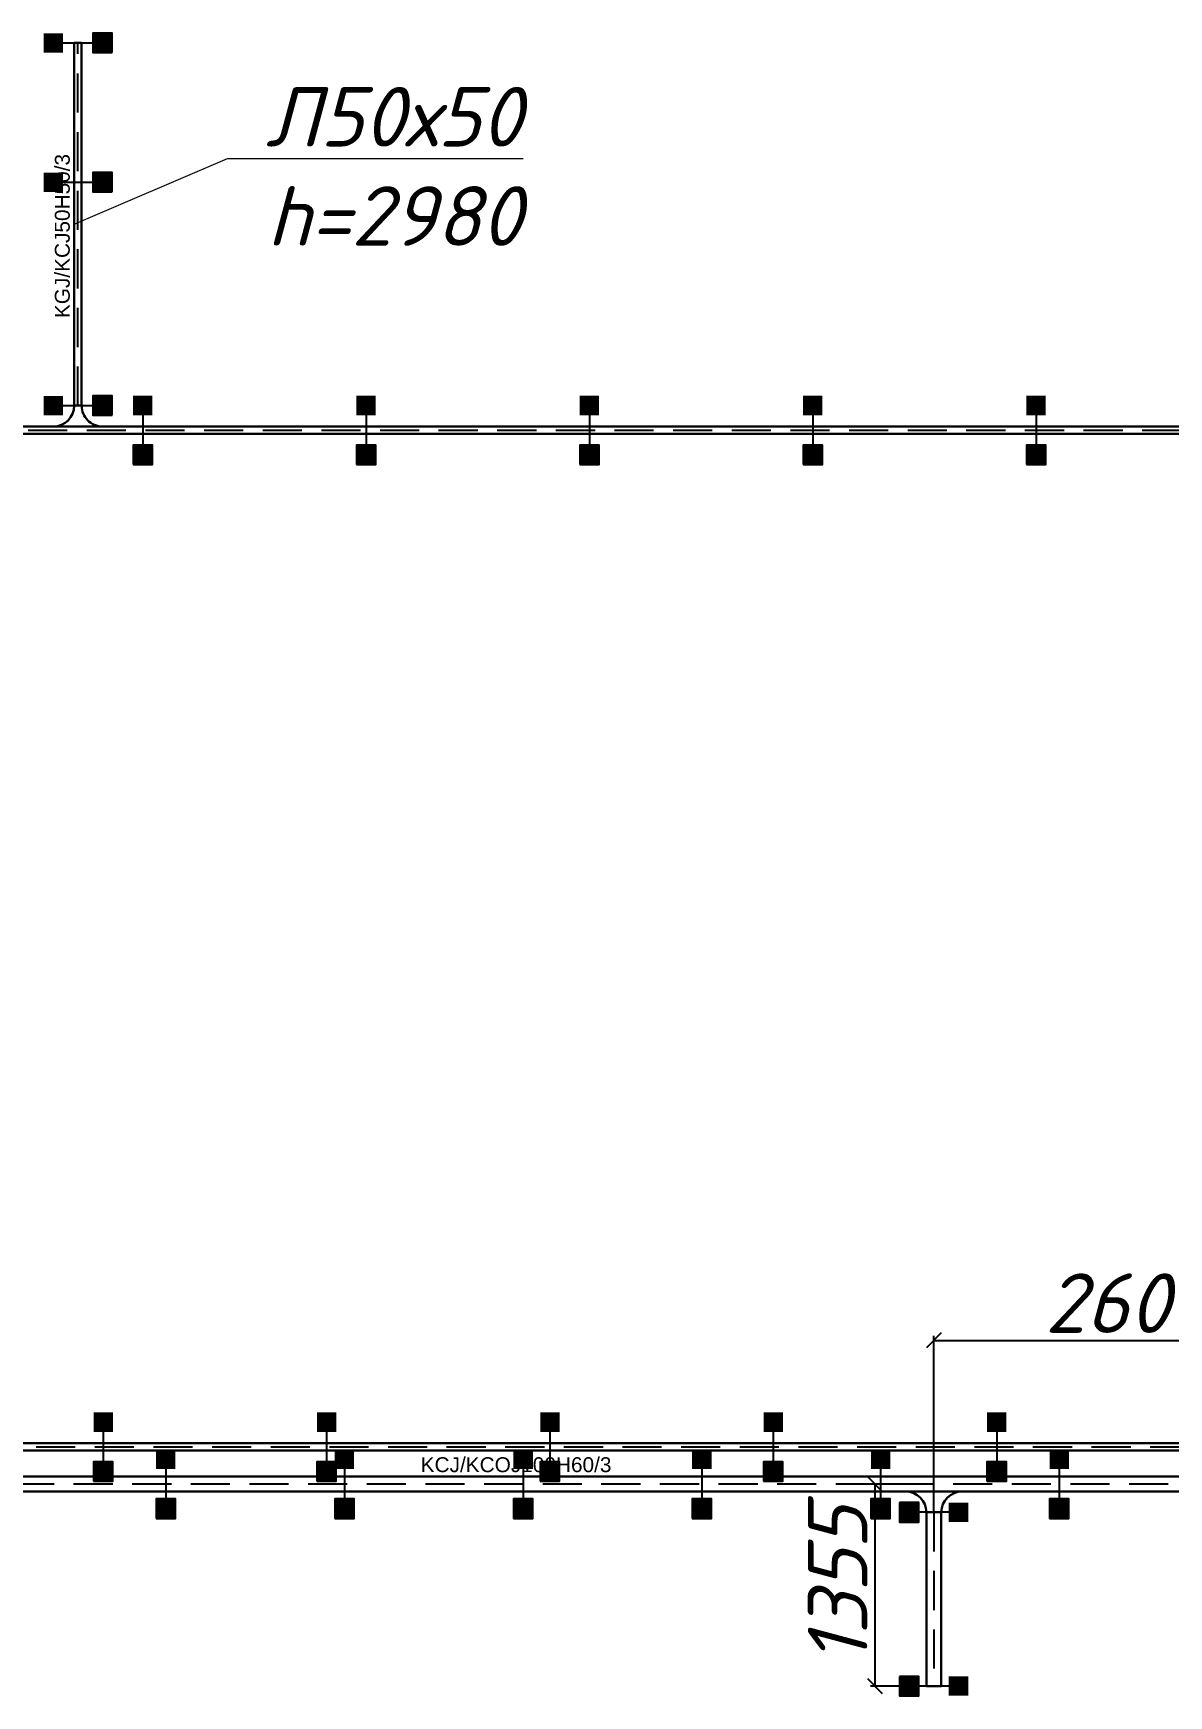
# Model space of a CAD drawing. Extents: x 221643 to 289394, y 86804 to 109436.
# Drawn here: x 226923 to 227686, y 90924 to 92041 of the extents above; entities that cross this region are included whole.
import ezdxf
from ezdxf import colors
from ezdxf.entities.mleader import LeaderData, LeaderLine
from ezdxf.math import Vec2, Vec3

# ---------------------------------------------------------------- set-up
doc = ezdxf.new("R2010")
doc.units = 0
doc.linetypes.add('DASHED2', pattern=[0.375, 0.25, -0.125])
doc.layers.get('Defpoints').update_dxf_attribs({"color": 140})
doc.layers.add('BAKS_opis', color=7, linetype='Continuous')
doc.layers.add("E_Прив'язки", color=24, linetype='Continuous')
for name, color, linetype, lineweight in [('E_Лотки', 5, 'Continuous', 30), ('E_Лотки_аварійні', 1, 'Continuous', 30), ('E_Позначення', 7, 'Continuous', 15)]:
    doc.layers.add(name, color=color, linetype=linetype, lineweight=lineweight)
doc.layers.add('E_Лотки_опори_опуски', color=2, linetype='Continuous', plot=False)
doc.styles.add('GOST 2.304', font='isocpeui.ttf')
doc.styles.add('ROMANS', font='ROMANS')
doc.styles.get("Standard").update_dxf_attribs({"font": 'arial.ttf'})
doc.styles.add('ГОСТ 2.304', font='isocpeui.ttf')
doc.dimstyles.new('1to10', dxfattribs={"dimtxt": 40, "dimasz": 10, "dimexe": 3, "dimexo": 0, "dimgap": 5, "dimtad": 1, "dimdec": 0, "dimlfac": 10, "dimrnd": 5, "dimtxsty": 'GOST 2.304', "dimblk": 'OBLIQUE', "dimcen": 2.5, "dimadec": 0, "dimazin": 0, "dimtfac": 1, "dimtdec": 0, "dimtmove": 0, "dimatfit": 3, "dimfxl": 1, "dimarcsym": 0})

# ---------------------------------------------------------------- blocks, each defined once
blk = doc.blocks.new('A$C3C5B6495')
at = {"linetype": 'Continuous'}
for p, q in [((0, 33), (0, 0)), ((14, 19), (14, 14))]:
    blk.add_line(p, q, dxfattribs=at)
for centre, start, end in [((14, 33), 180, 270), ((14, 0), 90, 180)]:
    blk.add_arc(centre, 14, start, end, dxfattribs=at)
blk = doc.blocks.new('TKD___50')
blk.add_blockref('A$C3C5B6495', (0, -16.5))
blk = doc.blocks.new('A$C4863500E')
at = {"linetype": 'Continuous'}
for p, q in [((380, 140), (0, 140)), ((240, 0), (140, 0))]:
    blk.add_line(p, q, dxfattribs=at)
for centre, start, end in [((0, 0), 0, 90), ((380, 0), 90, 180)]:
    blk.add_arc(centre, 140, start, end, dxfattribs=at)
blk = doc.blocks.new('TKD___100')
at = {"xscale": 0.1, "yscale": 0.1, "zscale": 0.1}
blk.add_blockref('A$C4863500E', (-19, -14), dxfattribs=at)
at = {"style": 'ROMANS', "flags": 9}
for tag, p in [('SYMBOL', (4.9, 15)), ('ID', (4.9, 14.7)), ('NAME', (4.9, 14.4)), ('TYP', (4.9, 14)), ('LENGTH', (4.9, 13.7)), ('ATT_1', (4.9, 13.4)), ('ATT_2', (4.9, 13)), ('ATT_3', (4.9, 12.7)), ('ATT_4', (4.9, 12.3)), ('ATT_5', (4.9, 11.9)), ('LUSTRO', (4.9, 11.6)), ('P1', (4.9, 11.2)), ('P2', (4.9, 10.9)), ('AN', (4.9, 10.6))]:
    blk.add_attdef(tag, p, '', height=0.3, dxfattribs=at)
blk = doc.blocks.new('BAKS_1526')
at = {"layer": 'BAKS_opis', "linetype": 'DASHED2', "ltscale": 105}
blk.add_line((0, 0), (3602.6, 0), dxfattribs=at)
at = {"layer": 'E_Лотки'}
for points in [[(0, -2.5), (3602.6, -2.5), (3602.6, 2.5), (0, 2.5)], [(0, 2.5), (3602.6, 2.5), (3602.6, -2.5), (0, -2.5)], [(0, 2.5), (3602.6, 2.5), (3602.6, 2.5), (0, 2.5)], [(0, -2.5), (3602.6, -2.5), (3602.6, -2.5), (0, -2.5)]]:
    blk.add_3dface(points, dxfattribs=at)
at = {"flags": 1}
for tag, p in [('ID', (0, 2.5)), ('LENGTH', (0, 0)), ('ATT_1', (3602.6, 0)), ('ATT_2', (3602.6, 0)), ('ATT_3', (3602.6, 0)), ('ATT_4', (3602.6, 0)), ('ATT_5', (3602.6, 0)), ('AN', (3602.6, 0)), ('TYP', (3602.6, 0)), ('NAME', (3602.6, 0)), ('P1X', (3602.6, 0)), ('P2X', (3602.6, 0)), ('P1Y', (3602.6, 0)), ('P2Y', (3602.6, 0)), ('LUSTRO', (3602.6, 0))]:
    blk.add_attdef(tag, p, '', height=2.5, dxfattribs=at)
at = {"layer": 'BAKS_opis'}
blk.add_attdef('SYMBOL', (1738.3, 5.5), '', height=10, dxfattribs=at)
blk = doc.blocks.new('BAKS_1527')
at = {"layer": 'BAKS_opis', "linetype": 'DASHED2', "ltscale": 105}
blk.add_line((0, 0), (0, 243.604506), dxfattribs=at)
at = {"layer": 'E_Лотки'}
for points in [[(2.5, 0), (2.5, 243.604506), (-2.5, 243.604506), (-2.5, 0)], [(-2.5, 0), (-2.5, 243.604506), (2.5, 243.604506), (2.5, 0)], [(-2.5, 0), (-2.5, 243.604506), (-2.5, 243.604506), (-2.5, 0)], [(2.5, 0), (2.5, 243.604506), (2.5, 243.604506), (2.5, 0)]]:
    blk.add_3dface(points, dxfattribs=at)
at = {"flags": 1}
for tag, p in [('ATT_2', (0, 243.604506)), ('ATT_3', (0, 243.604506)), ('ATT_1', (0, 243.604506)), ('ATT_4', (0, 243.604506)), ('ATT_5', (0, 243.604506)), ('AN', (0, 243.604506)), ('TYP', (0, 243.604506)), ('P2X', (0, 243.604506)), ('P2Y', (0, 243.604506)), ('LUSTRO', (0, 243.604506)), ('NAME', (0, 243.604506)), ('P1X', (0, 243.604506)), ('P1Y', (0, 243.604506)), ('ID', (-2.5, 0)), ('LENGTH', (0, 0))]:
    blk.add_attdef(tag, p, '', height=2.5, dxfattribs=at)
at = {"layer": 'BAKS_opis'}
blk.add_attdef('SYMBOL', (-5.5, 58.802253), '', height=10, rotation=90.000002504, dxfattribs=at)
blk = doc.blocks.new('BAKS_1531')
at = {"layer": 'BAKS_opis', "linetype": 'DASHED2', "ltscale": 105}
blk.add_line((0, 0), (6090.5, 0, 0), dxfattribs=at)
at = {"layer": 'E_Лотки'}
for points in [[(0, -2.5), (6090.5, -2.5, 0), (6090.5, 2.5, 0), (0, 2.5)], [(0, 2.5), (6090.5, 2.5, 0), (6090.5, -2.5, 0), (0, -2.5)], [(0, 2.5), (6090.5, 2.5, 0), (6090.5, 2.5, 0), (0, 2.5)], [(0, -2.5), (6090.5, -2.5, 0), (6090.5, -2.5, 0), (0, -2.5)]]:
    blk.add_3dface(points, dxfattribs=at)
at = {"flags": 1}
for tag, p in [('ID', (0, 2.5)), ('LENGTH', (0, 0)), ('ATT_1', (6090.5, 0, 0)), ('ATT_2', (6090.5, 0, 0)), ('ATT_3', (6090.5, 0, 0)), ('ATT_4', (6090.5, 0, 0)), ('ATT_5', (6090.5, 0, 0)), ('AN', (6090.5, 0, 0)), ('TYP', (6090.5, 0, 0)), ('NAME', (6090.5, 0, 0)), ('P1X', (6090.5, 0, 0)), ('P2X', (6090.5, 0, 0)), ('P1Y', (6090.5, 0, 0)), ('P2Y', (6090.5, 0, 0)), ('LUSTRO', (6090.5, 0, 0))]:
    blk.add_attdef(tag, p, '', height=2.5, dxfattribs=at)
at = {"layer": 'BAKS_opis'}
blk.add_attdef('SYMBOL', (2982.2, 5.5), '', height=10, dxfattribs=at)
blk = doc.blocks.new('BAKS_1571')
at = {"layer": 'BAKS_opis', "linetype": 'DASHED2', "ltscale": 105}
blk.add_line((0, 0), (-5033.5, 0), dxfattribs=at)
at = {"layer": 'E_Лотки_аварійні'}
for points in [[(0, 5), (-5033.5, 5), (-5033.5, -5), (0, -5)], [(0, 5), (-5033.5, 5), (-5033.5, 5), (0, 5)], [(0, -5), (-5033.5, -5), (-5033.5, 5), (0, 5)], [(0, -5), (-5033.5, -5), (-5033.5, -5), (0, -5)]]:
    blk.add_3dface(points, dxfattribs=at)
at = {"flags": 1}
for tag, p in [('ATT_1', (-5033.5, 0)), ('ATT_2', (-5033.5, 0)), ('ATT_3', (-5033.5, 0)), ('ATT_4', (-5033.5, 0)), ('ATT_5', (-5033.5, 0)), ('AN', (-5033.5, 0)), ('TYP', (-5033.5, 0)), ('NAME', (-5033.5, 0)), ('P1X', (-5033.5, 0)), ('P2X', (-5033.5, 0)), ('P1Y', (-5033.5, 0)), ('P2Y', (-5033.5, 0)), ('LUSTRO', (-5033.5, 0)), ('LENGTH', (0, 0)), ('ID', (0, -5))]:
    blk.add_attdef(tag, p, '', height=2.5, dxfattribs=at)
at = {"layer": 'BAKS_opis'}
blk.add_attdef('SYMBOL', (-2588.8, 8), '', height=10, rotation=360, dxfattribs=at)
blk = doc.blocks.new('BAKS_1641')
at = {"layer": 'BAKS_opis', "linetype": 'DASHED2', "ltscale": 105}
blk.add_line((0, 0), (0, -116.7), dxfattribs=at)
at = {"layer": 'E_Лотки_аварійні'}
for points in [[(-5, 0), (-5, -116.7), (5, -116.7), (5, 0)], [(-5, 0), (-5, -116.7), (-5, -116.7), (-5, 0)], [(5, 0), (5, -116.7), (-5, -116.7), (-5, 0)], [(5, 0), (5, -116.7), (5, -116.7), (5, 0)]]:
    blk.add_3dface(points, dxfattribs=at)
at = {"flags": 1}
for tag, p in [('LENGTH', (0, 0)), ('ID', (5, 0)), ('ATT_2', (0, -116.7)), ('ATT_3', (0, -116.7)), ('ATT_1', (0, -116.7)), ('ATT_4', (0, -116.7)), ('ATT_5', (0, -116.7)), ('AN', (0, -116.7)), ('TYP', (0, -116.7)), ('P2X', (0, -116.7)), ('P2Y', (0, -116.7)), ('LUSTRO', (0, -116.7)), ('NAME', (0, -116.7)), ('P1X', (0, -116.7)), ('P1Y', (0, -116.7))]:
    blk.add_attdef(tag, p, '', height=2.5, dxfattribs=at)
at = {"layer": 'BAKS_opis', "flags": 1}
blk.add_attdef('SYMBOL', (8, -58.3), '', height=10, rotation=270, dxfattribs=at)
blk = doc.blocks.new('_None')
blk = doc.blocks.new('podpora_200')
for points in [[(-6.5, 10), (0, 10), (6.5, 10), (6.5, 23.1), (-6.5, 23.1)], [(-6.5, -23.1), (6.5, -23.1), (6.5, -10), (-6.5, -10)]]:
    blk.add_hatch(color=256).paths.add_polyline_path(points)
blk.add_line((0, 10), (0, -10))
blk.add_lwpolyline([(-6.5, -23.1), (6.5, -23.1), (6.5, -10), (-6.5, -10)], close=True)
at = {"style": 'ROMANS', "flags": 9}
for tag, p in [('SYMBOL', (3.3, 14.9)), ('TYP', (3.3, 13.9)), ('ATT_1', (3.3, 13.2)), ('ATT_2', (3.3, 12.9)), ('ATT_3', (3.3, 12.5)), ('ATT_4', (3.3, 12.2)), ('ATT_5', (3.3, 11.8)), ('ID', (3.3, 14.5)), ('NAME', (3.3, 14.2)), ('LENGTH', (3.3, 13.6)), ('P1', (3.3, 11.4)), ('P2', (3.3, 11.1)), ('AN', (3.3, 10.8)), ('ELEM', (3.3, 10.5))]:
    blk.add_attdef(tag, p, '', height=0.3, dxfattribs=at)
blk = doc.blocks.new('_Oblique')
at = {"color": 0, "linetype": 'ByBlock', "lineweight": -2}
blk.add_line((-0.5, -0.5), (0.5, 0.5), dxfattribs=at)
blk = doc.blocks.new('*D1604')
at = {"layer": 'Defpoints', "color": 0, "transparency": 16777216}
for p in [(227513.3, 91066.2), (227488.2, 90930.5), (227527.8, 90930.5)]:
    blk.add_point(p, dxfattribs=at)
at = {"layer": "E_Прив'язки", "color": 0, "lineweight": -2, "transparency": 16777216}
for p, q in [((227513.3, 91066.2), (227485.2, 91066.2)), ((227488.2, 91066.2), (227488.2, 90930.5)), ((227527.8, 90930.5), (227485.2, 90930.5))]:
    blk.add_line(p, q, dxfattribs=at)
at = {"layer": "E_Прив'язки", "color": 0, "lineweight": -2, "transparency": 16777216, "xscale": 10, "yscale": 10, "zscale": 10}
for p, rotation in [((227488.2, 91066.2), 90), ((227488.2, 90930.5), 270)]:
    blk.add_blockref('_Oblique', p, dxfattribs=dict(at, rotation=rotation))
at = {"layer": "E_Прив'язки", "color": 0, "transparency": 16777216, "insert": (227463.2, 90998.3), "char_height": 40, "attachment_point": 5, "rotation": 90, "style": 'GOST 2.304'}
blk.add_mtext('1355', dxfattribs=at)
blk = doc.blocks.new('*D1605')
at = {"layer": 'Defpoints', "color": 0, "transparency": 16777216}
for p in [(227788, 91184.2), (227788, 91162.7), (227527.8, 91047.2)]:
    blk.add_point(p, dxfattribs=at)
at = {"layer": "E_Прив'язки", "color": 0, "lineweight": -2, "transparency": 16777216}
for p, q in [((227788, 91184.2), (227788, 91159.7)), ((227527.8, 91047.2), (227527.8, 91165.7)), ((227527.8, 91162.7), (227788, 91162.7))]:
    blk.add_line(p, q, dxfattribs=at)
at = {"layer": "E_Прив'язки", "color": 0, "lineweight": -2, "transparency": 16777216, "xscale": 10, "yscale": 10, "zscale": 10, "rotation": 180}
blk.add_blockref('_Oblique', (227527.8, 91162.7), dxfattribs=at)
at = {"layer": "E_Прив'язки", "color": 0, "lineweight": -2, "transparency": 16777216, "xscale": 10, "yscale": 10, "zscale": 10}
blk.add_blockref('_Oblique', (227788, 91162.7), dxfattribs=at)
at = {"layer": "E_Прив'язки", "color": 0, "transparency": 16777216, "insert": (227657.9, 91187.7), "char_height": 40, "attachment_point": 5, "style": 'GOST 2.304'}
blk.add_mtext('2600', dxfattribs=at)

msp = doc.modelspace()

# ---------------------------------------------------------------- block references
at = {"layer": 'E_Лотки'}
msp.add_blockref('BAKS_1527', (226953.0036, 91790.5672), dxfattribs=at).add_auto_attribs({'SYMBOL': 'KGJ/KCJ50H50/3'})
for name, p in [('BAKS_1526', (224596.5036, 91774.0672)), ('BAKS_1531', (224720.0036, 91091.1718))]:
    msp.add_blockref(name, p, dxfattribs=at)
at = {"layer": 'E_Лотки', "rotation": 89.99999999999999}
msp.add_blockref('TKD___50', (226953.0036, 91776.5672), dxfattribs=at)
at = {"layer": 'E_Лотки_аварійні'}
msp.add_blockref('BAKS_1571', (229772.0036, 91066.1718), dxfattribs=at).add_auto_attribs({'SYMBOL': 'KCJ/KCOJ100H60/3'})
at = {"layer": 'E_Лотки_аварійні', "xscale": -1}
msp.add_blockref('TKD___100', (227527.8182, 91061.1718), dxfattribs=at)
at = {"layer": 'E_Лотки_аварійні'}
msp.add_blockref('BAKS_1641', (227527.8182, 91047.1718), dxfattribs=at)
at = {"layer": 'E_Лотки_опори_опуски'}
for p, rotation in [((226953.0036, 92034.1717), 90), ((226953.0036, 91940.5672), 90), ((226953.0036, 91790.5672), 90), ((227527.8182, 91047.1718), 270), ((227527.8182, 90930.4957), 270)]:
    msp.add_blockref('podpora_200', p, dxfattribs=dict(at, rotation=rotation))
for p in [(226996.5036, 91774.0672), (227146.5036, 91774.0672), (227296.5036, 91774.0672), (227446.5036, 91774.0672), (227596.5036, 91774.0672), (226970.0036, 91091.1718), (227120.0036, 91091.1718), (227270.0036, 91091.1718), (227420.0036, 91091.1718), (227570.0036, 91091.1718), (227012.0036, 91066.1718), (227132.0036, 91066.1718), (227252.0036, 91066.1718), (227372.0036, 91066.1718), (227492.0036, 91066.1718), (227612.0036, 91066.1718)]:
    msp.add_blockref('podpora_200', p, dxfattribs=at)

# ---------------------------------------------------------------- dimensions: what is measured, and where the dimension line sits
at = {"layer": "E_Прив'язки"}
dim = msp.add_linear_dim(base=(227788.0036, 91162.6679), p1=(227527.8182, 91047.1718), p2=(227788.0036, 91184.1718), dimstyle='1to10', dxfattribs=at)
dim.commit()
dim.dimension.update_dxf_attribs({"geometry": '*D1605', "text_midpoint": (227657.9109, 91187.6679)})
dim = msp.add_linear_dim(base=(227488.1608, 90930.4957), p1=(227513.2707, 91066.1718), p2=(227527.8182, 90930.4957), angle=90, dimstyle='1to10', dxfattribs=at)
dim.commit()
dim.dimension.update_dxf_attribs({"geometry": '*D1604', "text_midpoint": (227463.1608, 90998.3337)})

# ---------------------------------------------------------------- next in the draw order: leaders
at = {"layer": 'E_Позначення'}
ml = msp.add_multileader_mtext('Standard', dxfattribs=at)
ml.set_content('Л50х50\\Ph=2980', color=256, style='ГОСТ 2.304')
ml.set_leader_properties(color=256, linetype='ByLayer', lineweight=-1)
ml.set_arrow_properties(name='NONE')
ml.build(insert=Vec2(0, 0))
ml.multileader.update_dxf_attribs({"has_dogleg": 0, "text_left_attachment_type": 6, "text_right_attachment_type": 6, "dogleg_length": 0, "arrow_head_size": 0.1})
ctx = ml.context
ctx.base_point, ctx.char_height, ctx.arrow_head_size, ctx.landing_gap_size, ctx.plane_origin = Vec3(227053.3491, 91956.6286), 40, 0.1, 10, Vec3(229683.3341, 91792.6831)
ctx.left_attachment, ctx.right_attachment, ctx.text_align_type = 6, 6, 2
notes = []
notes.append((ctx, [(0, (1, 1, 0), (227053.3491, 91956.6286), (1, 0), 0, [(0, [(226950.5036, 91912.3695)], 0, [])])]))
ctx.mtext.insert, ctx.mtext.alignment, ctx.mtext.flow_direction = Vec3(227250.8945, 92004.6286), 3, 5
ctx.mtext.has_bg_fill, ctx.mtext.bg_color, ctx.mtext.bg_scale_factor, ctx.mtext.bg_transparency, ctx.mtext.use_window_bg_color = 1, -1027028792, 1.5, 0, 1
for ctx, leaders in notes:
    for number, flags, end, landing, length, lines in leaders:
        leader = LeaderData()
        leader.index, (leader.has_last_leader_line, leader.has_dogleg_vector, leader.attachment_direction) = number, flags
        leader.last_leader_point, leader.dogleg_vector, leader.dogleg_length = Vec3(end), Vec3(landing), length
        for number, points, colour, breaks in lines:
            line = LeaderLine()
            line.index, line.vertices, line.color, line.breaks = number, Vec3.list(points), colors.encode_raw_color(colour), breaks
            leader.lines.append(line)
        ctx.leaders.append(leader)

doc.saveas('drawing.dxf')
